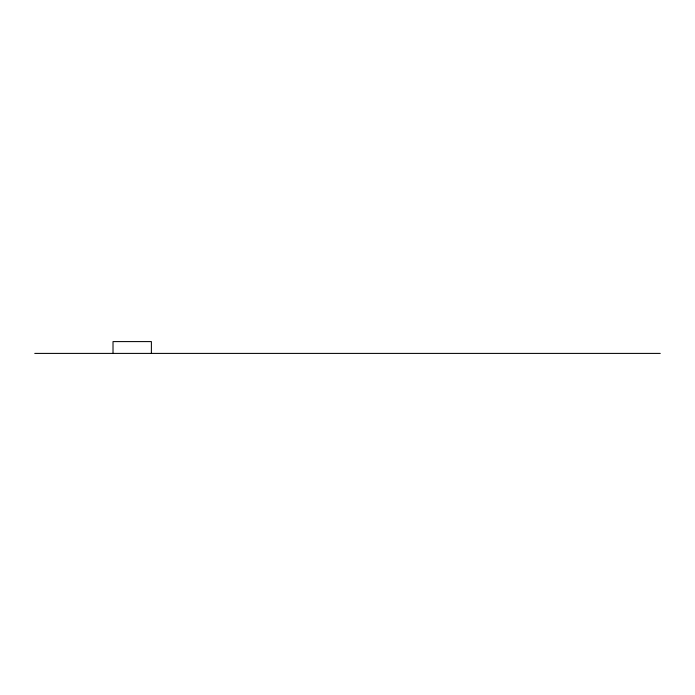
<?xml version="1.0" encoding="UTF-8"?>
<svg xmlns="http://www.w3.org/2000/svg" width="695" height="695" viewBox="0 0 695 695"><rect width="100%" height="100%" fill="white"/><g stroke="black" fill="none" stroke-linecap="round" stroke-linejoin="round"><path stroke-width="1.04" d="M34.75 353.408L660.25 353.408M151.388 353.408L151.388 341.592L113.016 341.592L113.016 353.408"/></g></svg>
